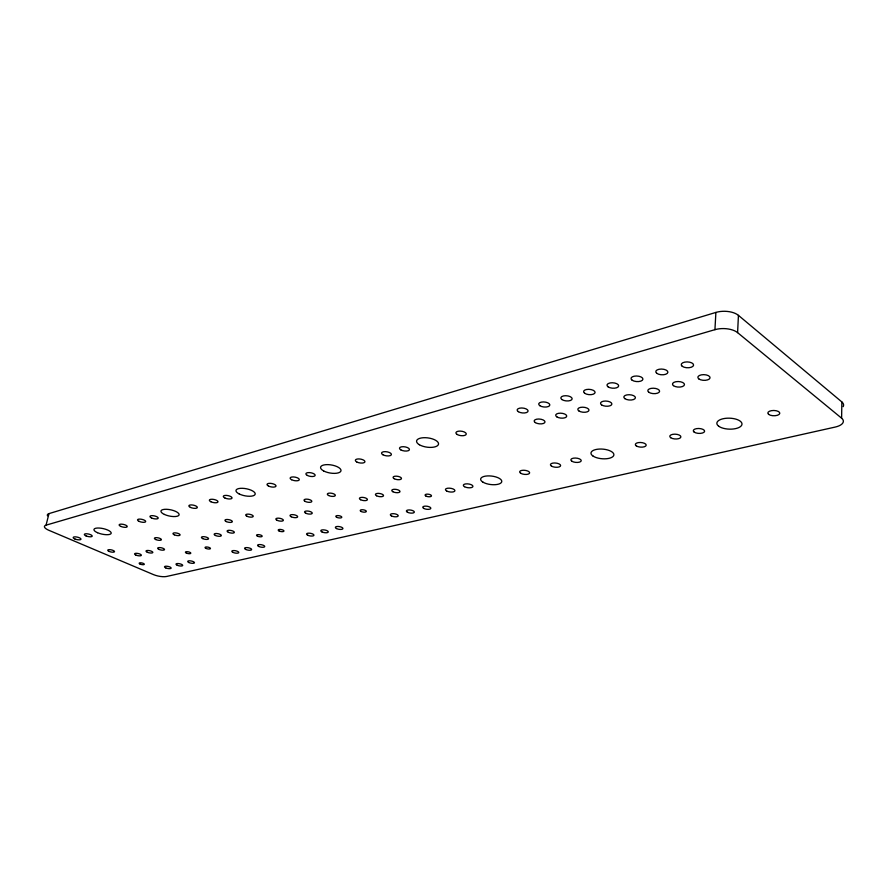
<?xml version="1.0" encoding="UTF-8"?>
<svg xmlns="http://www.w3.org/2000/svg" width="888" height="888" viewBox="0 0 888 888"><rect width="100%" height="100%" fill="white"/><g stroke="black" fill="none" stroke-linecap="round" stroke-linejoin="round"><path stroke-width="1.33" d="M48.984 513.608L46.054 525.163A10.245 3.219 13 0 0 48.895 530.314L153.502 574.614A9.568 2.908 11.4 0 0 166.611 576.467L835.175 427.073A15.285 6.582 0.1 0 0 841.613 418.193L841.857 401.953L738.439 315.362A16.273 8.136 0.8 0 0 715.895 312.421L48.984 513.608A10.212 3.286 13.1 0 0 47.53 515.828M841.613 418.193L737.595 332.634L738.439 315.362M46.054 525.163L714.929 329.67L715.895 312.421M841.857 401.953A15.218 6.693 -0.1 0 1 843.167 406.649M714.929 329.67A16.361 8.014 1.1 0 1 737.595 332.634M97.514 532.711A8.836 2.831 12.4 0 0 111.178 533.344A8.836 2.831 12.4 0 0 99.023 528.027A8.836 2.831 12.4 0 0 97.514 532.711M164.402 514.441A9.269 3.186 11.8 0 0 179.043 515.04A9.269 3.186 11.8 0 0 166.678 509.29A9.269 3.186 11.8 0 0 164.402 514.441M239.249 493.972A9.779 3.596 10.9 0 0 255.034 494.561A9.779 3.596 10.9 0 0 242.491 488.3A9.779 3.596 10.9 0 0 239.249 493.972M323.609 470.918A10.367 4.085 9.7 0 0 340.692 471.461A10.367 4.085 9.7 0 0 328.027 464.624A10.367 4.085 9.7 0 0 323.609 470.918M419.38 444.744A11.078 4.651 8 0 0 437.995 445.221A11.078 4.651 8 0 0 425.285 437.695A11.078 4.651 8 0 0 419.38 444.744M483.061 482.217A10.634 4.262 6.9 0 0 501.121 482.806A10.634 4.262 6.9 0 0 489.455 475.901A10.634 4.262 6.9 0 0 483.061 482.217M593.095 456.11A11.489 4.829 4.7 0 0 612.853 456.654A11.489 4.829 4.7 0 0 601.331 449.039A11.489 4.829 4.7 0 0 593.095 456.11M718.647 426.185A12.576 5.483 2 0 0 740.414 426.64A12.576 5.483 2 0 0 729.215 418.17A12.576 5.483 2 0 0 718.647 426.185M682.206 366.267A6.183 2.93 2.2 0 0 692.895 366.356A6.183 2.93 2.2 0 0 687.123 361.904A6.183 2.93 2.2 0 0 682.206 366.267M698.778 378.876A6.116 2.853 2 0 0 709.357 378.987A6.116 2.853 2 0 0 703.729 374.647A6.116 2.853 2 0 0 698.778 378.876M656.776 373.315A6.072 2.864 2.9 0 0 667.265 373.415A6.072 2.864 2.9 0 0 661.46 369.053A6.072 2.864 2.9 0 0 656.776 373.315M673.437 385.647A6.005 2.775 2.6 0 0 683.827 385.769A6.005 2.775 2.6 0 0 678.166 381.529A6.005 2.775 2.6 0 0 673.437 385.647M632.067 380.153A5.961 2.786 3.5 0 0 642.357 380.264A5.961 2.786 3.5 0 0 636.518 376.001A5.961 2.786 3.5 0 0 632.067 380.153M648.806 392.241A5.905 2.708 3.2 0 0 658.996 392.374A5.905 2.708 3.2 0 0 653.313 388.211A5.905 2.708 3.2 0 0 648.806 392.241M608.058 386.813A5.861 2.72 4 0 0 618.148 386.935A5.861 2.72 4 0 0 612.287 382.761A5.861 2.72 4 0 0 608.058 386.813M624.863 398.645A5.805 2.642 3.8 0 0 634.865 398.79A5.805 2.642 3.8 0 0 629.148 394.716A5.805 2.642 3.8 0 0 624.863 398.645M584.692 393.284A5.772 2.653 4.6 0 0 594.605 393.417A5.772 2.653 4.6 0 0 588.722 389.321A5.772 2.653 4.6 0 0 584.692 393.284M601.565 404.873A5.705 2.586 4.3 0 0 611.377 405.028A5.705 2.586 4.3 0 0 605.638 401.032A5.705 2.586 4.3 0 0 601.565 404.873M561.971 399.578A5.672 2.586 5.1 0 0 571.706 399.722A5.672 2.586 5.1 0 0 565.8 395.715A5.672 2.586 5.1 0 0 561.971 399.578M578.887 410.933A5.617 2.52 4.8 0 0 588.533 411.1A5.617 2.52 4.8 0 0 582.772 407.192A5.617 2.52 4.8 0 0 578.887 410.933M539.86 405.705A5.594 2.52 5.6 0 0 549.417 405.86A5.594 2.52 5.6 0 0 543.5 401.931A5.594 2.52 5.6 0 0 539.86 405.705M556.809 416.838A5.528 2.453 5.3 0 0 566.289 417.016A5.528 2.453 5.3 0 0 560.506 413.175A5.528 2.453 5.3 0 0 556.809 416.838M518.326 411.666A5.506 2.464 6.1 0 0 527.716 411.832A5.506 2.464 6.1 0 0 521.789 407.981A5.506 2.464 6.1 0 0 518.326 411.666M535.309 422.588A5.45 2.398 5.8 0 0 544.621 422.766A5.45 2.398 5.8 0 0 538.838 419.014A5.45 2.398 5.8 0 0 535.309 422.588M74.836 538.949A4.007 1.254 12.6 0 0 80.975 539.238A4.007 1.254 12.6 0 0 75.391 536.851A4.007 1.254 12.6 0 0 74.836 538.949M86.003 535.897A4.04 1.276 12.5 0 0 92.208 536.186A4.04 1.276 12.5 0 0 86.602 533.766A4.04 1.276 12.5 0 0 86.003 535.897M120.79 526.395A4.14 1.354 12.3 0 0 127.239 526.673A4.14 1.354 12.3 0 0 121.578 524.153A4.14 1.354 12.3 0 0 120.79 526.395M139.127 521.378A4.196 1.399 12.1 0 0 145.688 521.656A4.196 1.399 12.1 0 0 139.993 519.091A4.196 1.399 12.1 0 0 139.127 521.378M151.548 517.981A4.229 1.432 12 0 0 158.197 518.259A4.229 1.432 12 0 0 152.492 515.651A4.229 1.432 12 0 0 151.548 517.981M190.398 507.37A4.351 1.532 11.6 0 0 197.314 507.636A4.351 1.532 11.6 0 0 191.553 504.917A4.351 1.532 11.6 0 0 190.398 507.37M210.911 501.764A4.418 1.576 11.3 0 0 217.96 502.031A4.418 1.576 11.3 0 0 212.188 499.245A4.418 1.576 11.3 0 0 210.911 501.764M224.842 497.957A4.462 1.61 11.2 0 0 231.99 498.224A4.462 1.61 11.2 0 0 226.196 495.393A4.462 1.61 11.2 0 0 224.842 497.957M268.476 486.036A4.595 1.732 10.6 0 0 275.946 486.291A4.595 1.732 10.6 0 0 270.107 483.327A4.595 1.732 10.6 0 0 268.476 486.036M291.586 479.72A4.673 1.787 10.3 0 0 299.212 479.964A4.673 1.787 10.3 0 0 293.362 476.934A4.673 1.787 10.3 0 0 291.586 479.72M307.315 475.424A4.718 1.832 10 0 0 315.051 475.668A4.718 1.832 10 0 0 309.191 472.583A4.718 1.832 10 0 0 307.315 475.424M356.699 461.927A4.884 1.965 9.2 0 0 364.79 462.16A4.884 1.965 9.2 0 0 358.907 458.918A4.884 1.965 9.2 0 0 356.699 461.927M382.928 454.767A4.973 2.031 8.8 0 0 391.22 454.978A4.973 2.031 8.8 0 0 385.325 451.648A4.973 2.031 8.8 0 0 382.928 454.767M400.81 449.872A5.039 2.087 8.5 0 0 409.235 450.094A5.039 2.087 8.5 0 0 403.341 446.697A5.039 2.087 8.5 0 0 400.81 449.872M457.165 434.476A5.228 2.242 7.4 0 0 466 434.676A5.228 2.242 7.4 0 0 460.106 431.091A5.228 2.242 7.4 0 0 457.165 434.476M446.62 490.953A4.773 1.865 7.6 0 0 454.678 491.219A4.773 1.865 7.6 0 0 449.25 488.156A4.773 1.865 7.6 0 0 446.62 490.953M464.502 486.691A4.84 1.909 7.3 0 0 472.682 486.957A4.84 1.909 7.3 0 0 467.266 483.838A4.84 1.909 7.3 0 0 464.502 486.691M520.734 473.282A5.028 2.042 6.3 0 0 529.304 473.537A5.028 2.042 6.3 0 0 523.898 470.252A5.028 2.042 6.3 0 0 520.734 473.282M551.459 466.089A5.139 2.12 5.7 0 0 560.25 466.333A5.139 2.12 5.7 0 0 554.867 462.97A5.139 2.12 5.7 0 0 551.459 466.089M571.872 461.227A5.206 2.165 5.2 0 0 580.808 461.471A5.206 2.165 5.2 0 0 575.435 458.042A5.206 2.165 5.2 0 0 571.872 461.227M636.274 445.876A5.45 2.32 3.9 0 0 645.676 446.098A5.45 2.32 3.9 0 0 640.359 442.479A5.45 2.32 3.9 0 0 636.274 445.876M670.662 437.684A5.583 2.409 3.2 0 0 680.308 437.895A5.583 2.409 3.2 0 0 675.035 434.165A5.583 2.409 3.2 0 0 670.662 437.684M694.161 432.09A5.683 2.464 2.7 0 0 703.984 432.29A5.683 2.464 2.7 0 0 698.734 428.482A5.683 2.464 2.7 0 0 694.161 432.09M768.597 414.352A5.994 2.642 1 0 0 778.987 414.518A5.994 2.642 1 0 0 773.837 410.478A5.994 2.642 1 0 0 768.597 414.352M155.733 539.538A3.596 1.177 11.7 0 0 161.394 539.804A3.596 1.177 11.7 0 0 156.543 537.64A3.596 1.177 11.7 0 0 155.733 539.538M109.113 551.426A3.485 1.077 12.1 0 0 114.508 551.692A3.485 1.077 12.1 0 0 109.724 549.65A3.485 1.077 12.1 0 0 109.113 551.426M226.24 521.556A3.785 1.31 11 0 0 232.312 521.811A3.785 1.31 11 0 0 227.395 519.48A3.785 1.31 11 0 0 226.24 521.556M174.314 534.809A3.652 1.21 11.5 0 0 180.075 535.064A3.652 1.21 11.5 0 0 175.214 532.856A3.652 1.21 11.5 0 0 174.314 534.809M305.195 501.42A3.996 1.487 9.9 0 0 311.744 501.665A3.996 1.487 9.9 0 0 306.771 499.134A3.996 1.487 9.9 0 0 305.195 501.42M246.997 516.272A3.841 1.354 10.7 0 0 253.191 516.516A3.841 1.354 10.7 0 0 248.252 514.13A3.841 1.354 10.7 0 0 246.997 516.272M394.228 478.721A4.251 1.676 8.6 0 0 401.321 478.943A4.251 1.676 8.6 0 0 396.326 476.168A4.251 1.676 8.6 0 0 394.228 478.721M328.538 495.471A4.063 1.532 9.6 0 0 335.231 495.704A4.063 1.532 9.6 0 0 330.247 493.106A4.063 1.532 9.6 0 0 328.538 495.471M186.424 553.091A2.742 0.877 11.3 0 0 190.787 553.302A2.742 0.877 11.3 0 0 187.135 551.681A2.742 0.877 11.3 0 0 186.424 553.091M140.149 564.113A2.653 0.821 11.7 0 0 144.3 564.324A2.653 0.821 11.7 0 0 140.704 562.792A2.653 0.821 11.7 0 0 140.149 564.113M188.933 562.559A3.463 1.099 11.2 0 0 194.439 562.837A3.463 1.099 11.2 0 0 189.843 560.816A3.463 1.099 11.2 0 0 188.933 562.559M177.234 565.256A3.441 1.077 11.3 0 0 182.673 565.534A3.441 1.077 11.3 0 0 178.088 563.536A3.441 1.077 11.3 0 0 177.234 565.256M165.734 567.898A3.408 1.054 11.4 0 0 171.118 568.187A3.408 1.054 11.4 0 0 166.544 566.211A3.408 1.054 11.4 0 0 165.734 567.898M158.941 549.394A3.53 1.132 11.6 0 0 164.502 549.661A3.53 1.132 11.6 0 0 159.751 547.574A3.53 1.132 11.6 0 0 158.941 549.394M147.319 552.258A3.508 1.11 11.7 0 0 152.814 552.525A3.508 1.11 11.7 0 0 148.074 550.46A3.508 1.11 11.7 0 0 147.319 552.258M135.908 555.078A3.474 1.088 11.8 0 0 141.336 555.344A3.474 1.088 11.8 0 0 136.619 553.302A3.474 1.088 11.8 0 0 135.908 555.078M257.476 536.163A2.886 0.988 10.5 0 0 262.138 536.363A2.886 0.988 10.5 0 0 258.452 534.62A2.886 0.988 10.5 0 0 257.476 536.163M206.005 548.418A2.786 0.91 11.1 0 0 210.445 548.629A2.786 0.91 11.1 0 0 206.793 546.975A2.786 0.91 11.1 0 0 206.005 548.418M258.774 546.464A3.641 1.221 10.4 0 0 264.668 546.742A3.641 1.221 10.4 0 0 260.018 544.555A3.641 1.221 10.4 0 0 258.774 546.464M245.765 549.461A3.608 1.199 10.5 0 0 251.582 549.739A3.608 1.199 10.5 0 0 246.942 547.585A3.608 1.199 10.5 0 0 245.765 549.461M233 552.403A3.574 1.177 10.7 0 0 238.75 552.68A3.574 1.177 10.7 0 0 234.121 550.56A3.574 1.177 10.7 0 0 233 552.403M228.36 532.289A3.707 1.265 10.9 0 0 234.321 532.545A3.707 1.265 10.9 0 0 229.493 530.291A3.707 1.265 10.9 0 0 228.36 532.289M215.418 535.475A3.674 1.243 11 0 0 221.301 535.741A3.674 1.243 11 0 0 216.494 533.51A3.674 1.243 11 0 0 215.418 535.475M202.719 538.605A3.641 1.21 11.2 0 0 208.536 538.872A3.641 1.21 11.2 0 0 203.741 536.674A3.641 1.21 11.2 0 0 202.719 538.605M336.685 517.282A3.053 1.11 9.4 0 0 341.714 517.482A3.053 1.11 9.4 0 0 337.995 515.584A3.053 1.11 9.4 0 0 336.685 517.282M279.132 531.002A2.93 1.021 10.2 0 0 283.894 531.202A2.93 1.021 10.2 0 0 280.197 529.415A2.93 1.021 10.2 0 0 279.132 531.002M336.485 528.56A3.841 1.376 9.4 0 0 342.824 528.826A3.841 1.376 9.4 0 0 338.128 526.462A3.841 1.376 9.4 0 0 336.485 528.56M321.944 531.912A3.807 1.343 9.6 0 0 328.194 532.178A3.807 1.343 9.6 0 0 323.51 529.847A3.807 1.343 9.6 0 0 321.944 531.912M307.692 535.198A3.763 1.321 9.8 0 0 313.864 535.464A3.763 1.321 9.8 0 0 309.179 533.166A3.763 1.321 9.8 0 0 307.692 535.198M305.75 513.209A3.918 1.421 9.9 0 0 312.165 513.453A3.918 1.421 9.9 0 0 307.292 511.011A3.918 1.421 9.9 0 0 305.75 513.209M291.253 516.783A3.874 1.388 10.1 0 0 297.58 517.038A3.874 1.388 10.1 0 0 292.718 514.618A3.874 1.388 10.1 0 0 291.253 516.783M277.056 520.279A3.841 1.365 10.3 0 0 283.305 520.534A3.841 1.365 10.3 0 0 278.444 518.159A3.841 1.365 10.3 0 0 277.056 520.279M425.907 496.026A3.241 1.254 8 0 0 431.346 496.203A3.241 1.254 8 0 0 427.605 494.139A3.241 1.254 8 0 0 425.907 496.026M361.094 511.466A3.097 1.143 9 0 0 366.233 511.666A3.097 1.143 9 0 0 362.504 509.723A3.097 1.143 9 0 0 361.094 511.466M423.798 508.436A4.085 1.543 8 0 0 430.647 508.691A4.085 1.543 8 0 0 425.94 506.127A4.085 1.543 8 0 0 423.798 508.436M407.426 512.21A4.029 1.51 8.3 0 0 414.185 512.465A4.029 1.51 8.3 0 0 409.479 509.945A4.029 1.51 8.3 0 0 407.426 512.21M391.408 515.895A3.985 1.476 8.5 0 0 398.068 516.161A3.985 1.476 8.5 0 0 393.362 513.675A3.985 1.476 8.5 0 0 391.408 515.895M392.896 491.73A4.163 1.61 8.6 0 0 399.844 491.963A4.163 1.61 8.6 0 0 394.938 489.288A4.163 1.61 8.6 0 0 392.896 491.73M376.545 495.759A4.118 1.576 8.8 0 0 383.394 495.992A4.118 1.576 8.8 0 0 378.488 493.373A4.118 1.576 8.8 0 0 376.545 495.759M360.55 499.7A4.063 1.543 9.1 0 0 367.299 499.944A4.063 1.543 9.1 0 0 362.404 497.358A4.063 1.543 9.1 0 0 360.55 499.7"/></g></svg>
